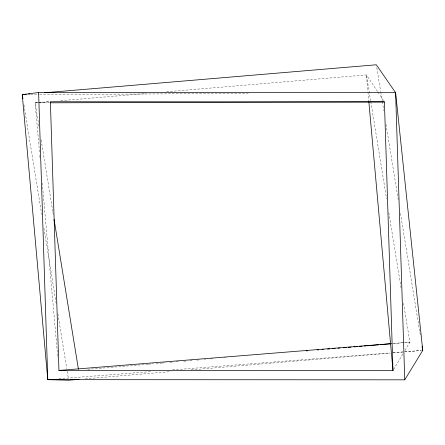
<?xml version="1.0" encoding="UTF-8"?>
<svg xmlns="http://www.w3.org/2000/svg" width="445" height="445" viewBox="0 0 445 445"><rect width="100%" height="100%" fill="white"/><g stroke="black" fill="none" stroke-linecap="round" stroke-linejoin="round"><path stroke-width="0.33" stroke-dasharray="2.23 1.67" d="M393.697 369.406L403.192 353.408M404.956 350.449L409.878 342.149L403.303 301.721M39.494 151.945L35.122 102.851L37.892 102.617M38.581 102.556L49.645 101.627M60.715 100.692L146.483 93.461M166.541 91.77L366.441 74.916L377.538 91.564M87.554 369.328L147.729 364.255M148.419 364.194L153.264 363.788M156.028 363.554L161.563 363.087M162.253 363.031L166.402 362.681M169.862 362.386L173.322 362.097M176.087 361.863L179.546 361.568M183.696 361.223L186.461 360.99M189.92 360.695L192.691 360.461M196.84 360.111L199.605 359.877M204.45 359.471L205.829 359.354M210.674 358.948L212.749 358.77M224.508 357.78L225.888 357.663M392.585 343.607L409.878 342.149L392.573 343.546M85.268 378.823L171.025 371.592M191.077 369.901L390.248 353.113M393.013 352.879L421.365 350.488L392.946 352.696M58.862 378.801L151.044 371.597M172.532 369.917L390.176 352.913M38.91 126.146L35.122 102.851L37.775 102.656M38.442 102.611L49.718 101.799M30.594 94.585L38.938 94.54M39.633 94.54L248.21 93.45M35.122 102.851L39.288 102.84M39.983 102.834L49.706 102.812M377.922 92.143L384.041 101.326M376.776 67.518L380.67 91.486M380.781 92.171L382.227 101.076M382.338 101.76L383.785 110.66M386.015 124.361L398.258 199.699M400.483 213.394L420.525 336.67M370.674 100.954L366.441 74.916L367.932 91.537M370.785 101.638L386.599 198.937M388.824 212.643L401.079 288.015M41.135 139.852L52.833 211.798M52.944 212.488L53.389 215.224M23.919 104.903L41.73 214.484M43.96 228.179L56.204 303.518M57.872 313.792L66.778 368.582M67.223 371.319L68.452 378.856M367.993 92.226L368.805 101.226M39.8 155.4L40.05 158.164M42.264 183.056L57.411 353.158M57.472 353.847L57.844 357.997"/><path stroke-width="0.67" d="M404.761 379.83L395.605 92.677L38.615 92.516L22.25 94.629L47.771 379.663L404.761 379.83L422.75 350.371L395.605 92.677L376.325 64.775L44.378 92.766M26.4 94.279L22.25 94.629L22.918 98.74M28.474 94.106L29.86 93.99M306.127 350.899L307.506 350.782M317.19 349.965L318.576 349.848M322.035 349.559L323.415 349.442M327.565 349.091L329.639 348.913M332.409 348.68L335.174 348.446M337.944 348.218L340.019 348.04M343.473 347.751L346.243 347.517M348.318 347.339L351.083 347.106M353.853 346.872L357.307 346.583M359.382 346.405L362.152 346.177M364.227 345.999L368.377 345.648M369.762 345.531L378.751 344.775M380.136 344.658L391.2 343.724M79.043 379.351L68.675 380.225L47.771 379.663L38.615 92.516M391.188 343.657L58.951 370.44L50.385 101.749L384.424 101.899L392.991 370.59L58.951 370.44L64.358 370.34M50.402 102.806L384.424 101.899M422.082 346.26L422.75 350.371M54.056 219.335L78.448 369.4M368.866 101.922L392.991 370.59"/></g></svg>
